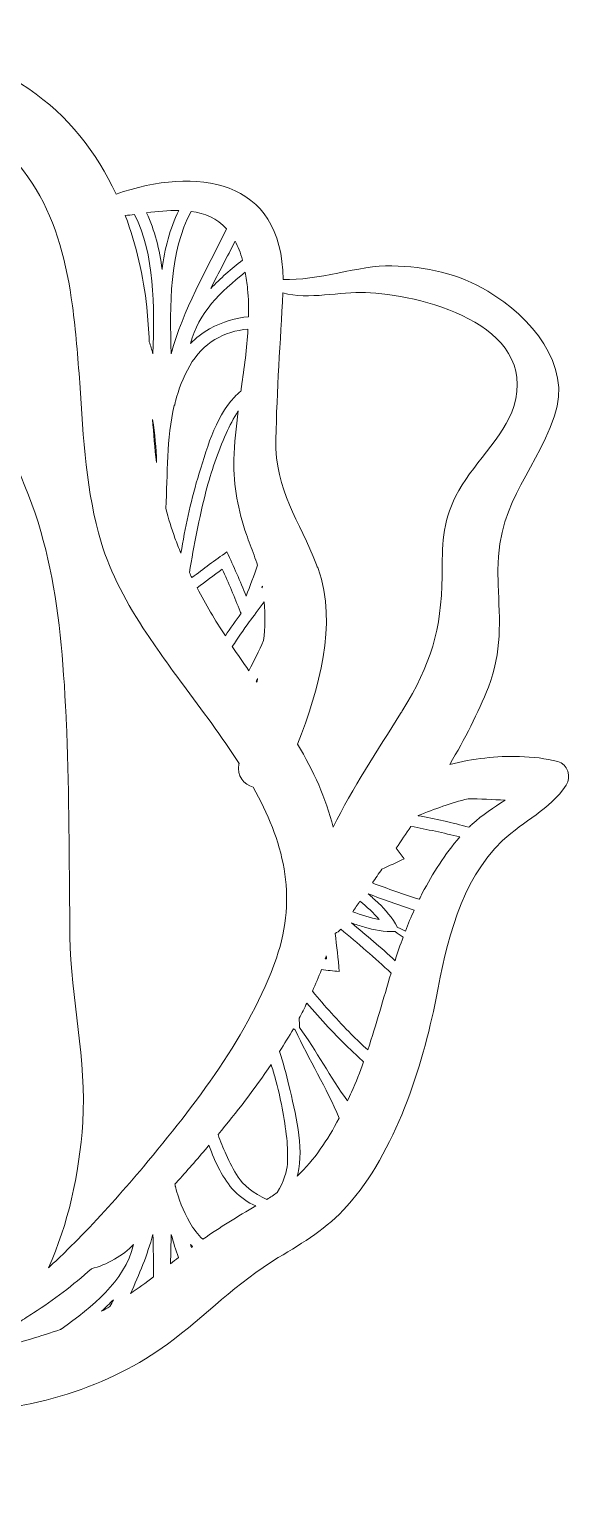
# Model space of a CAD drawing. Extents: x 28 to 2067, y -2033 to -35.
# Drawn here: x 668.9 to 782.8, y -780 to -470.2 of the extents above; entities that cross this region are included whole.
import ezdxf

# ---------------------------------------------------------------- set-up
doc = ezdxf.new("R2010")
doc.units = 0
doc.header["$MEASUREMENT"] = 0
doc.layers.add('Layer 1', color=7, linetype='Continuous', lineweight=0)

msp = doc.modelspace()

# ---------------------------------------------------------------- linework, layer by layer
at = {"layer": 'Layer 1'}
for points, knots in [([(459.39, -615.05), (458.04, -616.04), (457.53, -618.67), (458.51, -620.09), (461.51, -624.62), (466.03, -627.36), (469.39, -631.72), (475.93, -640.23), (481.07, -651.73), (483.37, -662.17), (486.99, -678.64), (482.42, -695.85), (487.46, -712.34), (491.36, -725.21), (502.06, -737.44), (511.57, -746.77), (522.51, -757.52), (539.31, -761.27), (554.2, -760.94), (555.95, -760.91), (557.17, -759.64), (557.53, -758.22), (558.18, -758.48), (558.82, -758.74), (559.49, -758.94), (559.49, -758.94), (622.99, -780), (653.32, -759.46), (668.18, -760.57), (686.25, -754.34), (697.86, -745.76), (705.89, -739.82), (712.33, -732.89), (721.07, -727.64), (726.55, -724.34), (731.22, -721.62), (735.54, -716.81), (745.59, -705.54), (751.38, -687.76), (754.18, -673.26), (756.42, -661.6), (759.16, -648.86), (768.16, -640.23), (772.66, -635.89), (777.9, -633.92), (781.47, -628.6), (782.61, -626.94), (781.86, -624.15), (779.74, -623.63), (777.21, -623.01), (774.47, -622.65), (771.67, -622.6), (766.92, -622.45), (761.93, -623.01), (757.07, -624.25), (760.2, -618.93), (763.02, -613.5), (765.16, -608.02), (768.06, -600.63), (767.56, -594.17), (767.2, -586.57), (766.43, -569.25), (774.29, -564.73), (779.04, -551.19), (782.81, -540.41), (773.98, -530.43), (765.06, -525.08), (758.93, -521.33), (752.03, -519.88), (744.9, -519.75), (738.07, -519.57), (729.21, -522.96), (722.1, -522.57), (721.94, -501.27), (703.8, -498.89), (687.05, -504.69), (682.97, -495.95), (676.94, -488.19), (668.75, -482.66), (650.35, -470.21), (624.42, -471.14), (603.23, -471.99), (596.43, -472.25), (588.86, -472.89), (581.65, -474.68), (572.08, -477.08), (563.19, -481.53), (557.76, -489.85), (551.87, -498.87), (555.36, -507.01), (561.54, -513.96), (553.5, -512.91), (545.59, -512.26), (536.8, -512.67), (527.96, -513.09), (518.97, -515.02), (510.69, -518.57), (502.06, -522.31), (494.18, -527.74), (488.03, -535.03), (475.49, -549.76), (471.98, -568.84), (486.79, -582.92), (496.12, -591.79), (506.53, -591.33), (507.18, -607.82), (507.36, -612.78), (506.43, -617.77), (507.46, -622.7), (507.52, -622.94), (507.59, -623.14), (507.7, -623.4), (500.92, -618.9), (489.94, -617.61), (483.89, -616.29), (476.6, -614.66), (466.11, -610.24), (459.39, -615.05)], [0, 0, 0, 0, 1, 1, 1, 2, 2, 2, 3, 3, 3, 4, 4, 4, 5, 5, 5, 6, 6, 6, 7, 7, 7, 8, 8, 8, 9, 9, 9, 10, 10, 10, 11, 11, 11, 12, 12, 12, 13, 13, 13, 14, 14, 14, 15, 15, 15, 16, 16, 16, 17, 17, 17, 18, 18, 18, 19, 19, 19, 20, 20, 20, 21, 21, 21, 22, 22, 22, 23, 23, 23, 24, 24, 24, 25, 25, 25, 26, 26, 26, 27, 27, 27, 28, 28, 28, 29, 29, 29, 30, 30, 30, 31, 31, 31, 32, 32, 32, 33, 33, 33, 34, 34, 34, 35, 35, 35, 36, 36, 36, 37, 37, 37, 38, 38, 38, 39, 39, 39, 39]), ([(568.41, -489.41), (572.32, -485.3), (577.92, -483.62), (583.58, -482.82), (586.97, -482.35), (590.43, -482.15), (593.56, -481.94), (598.39, -481.58), (603.64, -481.32), (609.07, -481.27), (622.9, -481.09), (637.76, -482.25), (649.42, -486.77), (669.53, -494.58), (675.47, -510.35), (677.9, -528.1), (678.62, -533.38), (679.04, -538.8), (679.43, -544.28), (680.2, -555.81), (680.82, -567.39), (683.9, -577.63), (685.89, -584.24), (689.38, -590.58), (693.46, -596.75), (695.84, -600.32), (698.4, -603.86), (700.98, -607.38), (705.09, -612.93), (709.28, -618.44), (712.87, -624.07), (712.87, -624.1), (712.87, -624.13), (712.82, -624.13), (712.38, -626.76), (713.85, -628.42), (715.82, -629.01), (722.02, -640.1), (725.28, -651.7), (720.68, -664.86), (715.1, -680.81), (703.57, -695.77), (692.79, -708.57), (689.04, -713.01), (684.96, -717.67), (680.64, -722.16), (678.13, -724.75), (675.57, -727.31), (672.89, -729.74), (676.97, -720.56), (679.32, -710.53), (680.07, -699.24), (680.92, -686.34), (677.54, -673.26), (677.38, -660.34), (677.2, -646.77), (677.28, -633.35), (676.79, -619.81), (676.74, -617.97), (676.69, -616.11), (676.58, -614.28), (675.37, -590.32), (673.12, -571.22), (659.96, -550.64), (648.33, -532.42), (632.13, -524.07), (610.98, -519.99), (600.05, -517.87), (589.04, -517.79), (578.05, -516.37), (575.62, -514.48), (573.06, -512.52), (570.82, -510.42), (564.46, -504.56), (560.5, -497.71), (568.41, -489.41)], [0, 0, 0, 0, 1, 1, 1, 2, 2, 2, 3, 3, 3, 4, 4, 4, 5, 5, 5, 6, 6, 6, 7, 7, 7, 8, 8, 8, 9, 9, 9, 10, 10, 10, 11, 11, 11, 12, 12, 12, 13, 13, 13, 14, 14, 14, 15, 15, 15, 16, 16, 16, 17, 17, 17, 18, 18, 18, 19, 19, 19, 20, 20, 20, 21, 21, 21, 22, 22, 22, 23, 23, 23, 24, 24, 24, 25, 25, 25, 25]), ([(690.92, -508.95), (695.19, -517.34), (695.1, -528.22), (694.78, -538.18), (694.55, -537.32), (694.3, -536.48), (694.03, -535.64), (693.9, -533.23), (693.74, -530.81), (693.49, -528.41), (692.81, -521.93), (691.34, -515.39), (688.99, -509.21), (689.63, -509.13), (690.28, -509.04), (690.92, -508.95)], [0, 0, 0, 0, 1, 1, 1, 2, 2, 2, 3, 3, 3, 4, 4, 4, 5, 5, 5, 5]), ([(700.2, -508.14), (698.33, -511.93), (697.26, -516.13), (696.71, -520.52), (696.17, -516.32), (695.18, -512.28), (693.46, -508.62), (695.77, -508.33), (698.04, -508.11), (700.2, -508.14)], [0, 0, 0, 0, 1, 1, 1, 2, 2, 2, 3, 3, 3, 3]), ([(710.24, -511.98), (706.03, -520.64), (701.1, -528.96), (698.63, -538.18), (698.3, -527.97), (698.2, -516.79), (702.81, -508.32), (705.67, -508.71), (708.22, -509.76), (710.24, -511.98)], [0, 0, 0, 0, 1, 1, 1, 2, 2, 2, 3, 3, 3, 3]), ([(713.58, -518.52), (711.21, -520.39), (708.93, -522.35), (706.91, -524.49), (708.58, -521.17), (710.35, -517.88), (712.03, -514.57), (712.63, -515.69), (713.15, -517.01), (713.58, -518.52)], [0, 0, 0, 0, 1, 1, 1, 2, 2, 2, 3, 3, 3, 3]), ([(714.66, -524.64), (714.84, -526.56), (714.88, -528.49), (714.84, -530.44), (712.18, -530.6), (709.44, -531.39), (706.67, -532.97), (705.13, -533.84), (703.81, -534.88), (702.67, -536.04), (704.33, -529.58), (708.94, -525.13), (714.17, -521.08), (714.37, -522.17), (714.54, -523.36), (714.66, -524.64)], [0, 0, 0, 0, 1, 1, 1, 2, 2, 2, 3, 3, 3, 4, 4, 4, 5, 5, 5, 5]), ([(722.07, -525.41), (727.4, -526.91), (734.17, -525.1), (739.37, -525.31), (750.25, -525.73), (775.84, -531.62), (770.51, -549.25), (768.55, -555.6), (761.31, -561.91), (758.36, -567.93), (755.47, -573.8), (755.49, -578.3), (755.44, -584.84), (755.37, -596.06), (753.04, -603.32), (747.2, -612.83), (747.04, -613.09), (746.91, -613.32), (746.76, -613.55), (741.85, -621.41), (736.65, -629.14), (732.62, -637.41), (731.12, -631.34), (728.46, -625.62), (725.15, -620.02), (729.57, -608.36), (733.63, -595.02), (729.44, -583.21), (729.34, -582.92), (729.21, -582.67), (729.1, -582.41), (725.59, -573.05), (720.34, -566.95), (720.57, -556.1), (720.81, -545.86), (721.51, -535.62), (722.07, -525.41)], [0, 0, 0, 0, 1, 1, 1, 2, 2, 2, 3, 3, 3, 4, 4, 4, 5, 5, 5, 6, 6, 6, 7, 7, 7, 8, 8, 8, 9, 9, 9, 10, 10, 10, 11, 11, 11, 12, 12, 12, 12]), ([(700.66, -579.98), (700.23, -578.93), (699.8, -577.88), (699.41, -576.8), (698.68, -574.79), (698.04, -572.72), (697.47, -570.58), (697.91, -563.32), (697.6, -555.95), (699.27, -548.98), (699.39, -548.81), (699.47, -548.62), (699.48, -548.37), (699.48, -548.31), (699.49, -548.25), (699.49, -548.19), (700.17, -545.63), (701.12, -543.12), (702.51, -540.7), (705.28, -535.87), (709.76, -533.39), (714.73, -533.02), (714.5, -537.05), (713.94, -541.12), (713.36, -545.19), (713.32, -545.47), (713.28, -545.74), (713.25, -546.02), (712.76, -546.4), (712.3, -546.81), (711.88, -547.25), (707.79, -551.58), (705.87, -558.74), (704.18, -564.26), (702.62, -569.4), (701.57, -574.68), (700.66, -579.98)], [0, 0, 0, 0, 1, 1, 1, 2, 2, 2, 3, 3, 3, 4, 4, 4, 5, 5, 5, 6, 6, 6, 7, 7, 7, 8, 8, 8, 9, 9, 9, 10, 10, 10, 11, 11, 11, 12, 12, 12, 12]), ([(716.73, -582.5), (715.96, -584.67), (715.17, -586.83), (714.36, -588.98), (713.09, -585.85), (711.74, -582.75), (710.31, -579.7), (710.31, -579.7), (710.31, -579.7), (710.31, -579.7), (707.82, -581.43), (705.37, -583.24), (702.96, -585.1), (702.78, -584.75), (702.61, -584.39), (702.44, -584.03), (703.41, -578.32), (704.47, -572.64), (705.92, -567.02), (706.99, -562.87), (708.44, -558.84), (710.13, -554.9), (710.85, -553.23), (711.74, -551.69), (712.7, -550.15), (712.7, -550.14), (712.7, -550.14), (712.7, -550.14), (712.26, -553.56), (711.89, -556.96), (711.79, -560.31), (711.61, -566.05), (712.69, -570.96), (714.42, -576.08), (714.89, -577.5), (715.43, -578.92), (716, -580.39), (716.27, -581.09), (716.51, -581.8), (716.73, -582.5)], [0, 0, 0, 0, 1, 1, 1, 2, 2, 2, 3, 3, 3, 4, 4, 4, 5, 5, 5, 6, 6, 6, 7, 7, 7, 8, 8, 8, 9, 9, 9, 10, 10, 10, 11, 11, 11, 12, 12, 12, 13, 13, 13, 13]), ([(695.56, -560.95), (695.16, -557.96), (694.91, -554.95), (694.73, -551.93), (695.22, -554.89), (695.43, -557.91), (695.56, -560.95)], [0, 0, 0, 0, 1, 1, 1, 2, 2, 2, 2]), ([(713.08, -592.21), (713.13, -592.35), (713.22, -592.45), (713.3, -592.56), (712.14, -594.1), (711.04, -595.69), (709.98, -597.3), (707.83, -593.99), (705.85, -590.67), (704.06, -587.26), (705.8, -585.91), (707.56, -584.59), (709.34, -583.3), (709.34, -583.3), (709.34, -583.3), (709.34, -583.3), (710.66, -586.23), (711.91, -589.2), (713.08, -592.21)], [0, 0, 0, 0, 1, 1, 1, 2, 2, 2, 3, 3, 3, 4, 4, 4, 5, 5, 5, 6, 6, 6, 6]), ([(717.78, -587.04), (717.72, -587.1), (717.67, -587.16), (717.61, -587.22), (717.66, -587.1), (717.7, -586.98), (717.74, -586.86), (717.75, -586.92), (717.77, -586.98), (717.78, -587.04)], [0, 0, 0, 0, 1, 1, 1, 2, 2, 2, 3, 3, 3, 3]), ([(718.02, -598.3), (717.05, -600.44), (716.02, -602.54), (714.9, -604.6), (713.72, -602.9), (712.56, -601.22), (711.44, -599.55), (712.58, -597.79), (713.75, -596.05), (715.01, -594.38), (715.9, -593.19), (716.96, -591.71), (718.15, -590.18), (718.35, -592.9), (718.29, -595.6), (718.02, -598.3)], [0, 0, 0, 0, 1, 1, 1, 2, 2, 2, 3, 3, 3, 4, 4, 4, 5, 5, 5, 5]), ([(716.75, -606.25), (716.69, -606.5), (716.64, -606.75), (716.59, -607.01), (716.57, -606.96), (716.52, -606.89), (716.46, -606.83), (716.45, -606.82), (716.44, -606.81), (716.44, -606.79), (716.54, -606.61), (716.64, -606.43), (716.75, -606.25)], [0, 0, 0, 0, 1, 1, 1, 2, 2, 2, 3, 3, 3, 4, 4, 4, 4]), ([(760.9, -631.43), (763.5, -631.52), (766.09, -631.58), (768.66, -631.74), (766.31, -633.32), (763.87, -634.82), (761.78, -636.74), (761.54, -636.96), (761.32, -637.19), (761.09, -637.42), (757.58, -636.44), (754.01, -635.67), (750.42, -635), (750.42, -634.99), (750.42, -634.99), (750.43, -634.98), (753.88, -633.6), (757.35, -632.35), (760.9, -631.43)], [0, 0, 0, 0, 1, 1, 1, 2, 2, 2, 3, 3, 3, 4, 4, 4, 5, 5, 5, 6, 6, 6, 6]), ([(751.31, -651.26), (751.09, -651.68), (750.89, -652.1), (750.68, -652.52), (747.37, -651.46), (744.09, -650.31), (740.83, -649.1), (741.49, -648.13), (742.16, -647.15), (742.84, -646.17), (744.39, -645.49), (745.94, -644.79), (747.48, -644.07), (746.94, -643.31), (746.39, -642.55), (745.84, -641.79), (746.87, -640.28), (747.9, -638.76), (748.92, -637.24), (752.35, -637.88), (755.77, -638.6), (759.17, -639.45), (756.04, -643.01), (753.51, -647.12), (751.31, -651.26)], [0, 0, 0, 0, 1, 1, 1, 2, 2, 2, 3, 3, 3, 4, 4, 4, 5, 5, 5, 6, 6, 6, 7, 7, 7, 8, 8, 8, 8]), ([(742.26, -656.77), (742.26, -656.77), (742.26, -656.77), (742.26, -656.77), (740.39, -656.43), (738.5, -655.82), (736.7, -655.14), (737.2, -654.4), (737.72, -653.65), (738.23, -652.9), (739.66, -654.08), (741.08, -655.38), (742.26, -656.77)], [0, 0, 0, 0, 1, 1, 1, 2, 2, 2, 3, 3, 3, 4, 4, 4, 4]), ([(747.76, -659.17), (747.21, -658.91), (746.66, -658.65), (746.11, -658.4), (745.03, -656.45), (743.56, -654.68), (742.09, -653.31), (741.39, -652.65), (740.67, -652.01), (739.95, -651.37), (743.14, -652.58), (746.35, -653.75), (749.6, -654.79), (748.94, -656.24), (748.33, -657.7), (747.76, -659.17)], [0, 0, 0, 0, 1, 1, 1, 2, 2, 2, 3, 3, 3, 4, 4, 4, 5, 5, 5, 5]), ([(739.86, -684.08), (738.68, -683.02), (737.52, -681.94), (736.41, -680.81), (733.57, -677.91), (730.88, -674.89), (728.25, -671.81), (728.93, -670.31), (729.56, -668.8), (730.14, -667.27), (731.38, -667.4), (732.63, -667.53), (733.87, -667.64), (733.65, -664.98), (733.35, -662.34), (733.01, -659.69), (733.43, -659.48), (733.83, -659.18), (734.2, -658.78), (737.8, -661.76), (741.35, -664.8), (744.76, -668.01), (743.12, -673.35), (741.65, -678.76), (739.86, -684.08)], [0, 0, 0, 0, 1, 1, 1, 2, 2, 2, 3, 3, 3, 4, 4, 4, 5, 5, 5, 6, 6, 6, 7, 7, 7, 8, 8, 8, 8]), ([(745.58, -665.39), (742.63, -662.64), (739.55, -660.03), (736.43, -657.47), (737.34, -657.78), (738.26, -658.08), (739.18, -658.36), (741.1, -658.94), (743.37, -659.33), (745.6, -659.29), (746.15, -659.69), (746.72, -660.07), (747.29, -660.45), (746.68, -662.08), (746.12, -663.73), (745.58, -665.39)], [0, 0, 0, 0, 1, 1, 1, 2, 2, 2, 3, 3, 3, 4, 4, 4, 5, 5, 5, 5]), ([(731.23, -665), (731.14, -664.99), (731.05, -664.97), (730.96, -664.97), (731.03, -664.76), (731.09, -664.56), (731.16, -664.35), (731.18, -664.57), (731.21, -664.78), (731.23, -665)], [0, 0, 0, 0, 1, 1, 1, 2, 2, 2, 3, 3, 3, 3]), ([(736.47, -692.93), (736.18, -693.56), (735.9, -694.18), (735.61, -694.8), (732.04, -689.86), (729.11, -684.34), (725.52, -679.36), (725.54, -678.73), (725.51, -678.1), (725.45, -677.47), (726.03, -676.41), (726.58, -675.34), (727.1, -674.27), (730.01, -677.68), (733.02, -681.01), (736.28, -684.06), (737.14, -684.87), (738.05, -685.73), (738.99, -686.6), (738.22, -688.73), (737.4, -690.85), (736.47, -692.93)], [0, 0, 0, 0, 1, 1, 1, 2, 2, 2, 3, 3, 3, 4, 4, 4, 5, 5, 5, 6, 6, 6, 7, 7, 7, 7]), ([(725.05, -710.54), (725.09, -710.4), (725.14, -710.26), (725.17, -710.12), (726.55, -704.33), (724.64, -697.17), (723.33, -691.54), (722.77, -689.14), (722.1, -686.77), (721.37, -684.41), (722.37, -682.84), (723.33, -681.25), (724.25, -679.64), (724.38, -679.71), (724.51, -679.8), (724.64, -679.87), (727.47, -686.16), (731.3, -692.07), (733.84, -698.4), (731.41, -703.08), (728.71, -707.06), (725.05, -710.54)], [0, 0, 0, 0, 1, 1, 1, 2, 2, 2, 3, 3, 3, 4, 4, 4, 5, 5, 5, 6, 6, 6, 7, 7, 7, 7]), ([(718.68, -715.43), (716.04, -714.29), (713.53, -712.14), (712.7, -710.79), (711.74, -709.25), (710.85, -707.7), (710.13, -706.03), (709.54, -704.65), (708.98, -703.24), (708.45, -701.83), (712.33, -697.17), (716.14, -692.26), (719.59, -687.13), (719.88, -688.09), (720.18, -689.05), (720.45, -690.03), (721.6, -694.16), (722.36, -698.37), (722.86, -702.62), (723.07, -704.43), (723.08, -706.21), (723.02, -708.03), (722.97, -709.38), (722.17, -711.85), (720.86, -713.99), (720.17, -714.48), (719.44, -714.96), (718.68, -715.43)], [0, 0, 0, 0, 1, 1, 1, 2, 2, 2, 3, 3, 3, 4, 4, 4, 5, 5, 5, 6, 6, 6, 7, 7, 7, 8, 8, 8, 9, 9, 9, 9]), ([(705.25, -723.78), (704.22, -722.78), (703.29, -721.61), (702.51, -720.24), (701.12, -717.82), (700.17, -715.31), (699.49, -712.75), (699.49, -712.69), (699.48, -712.63), (699.48, -712.57), (699.47, -712.45), (699.45, -712.33), (699.41, -712.23), (699.66, -711.96), (699.91, -711.68), (700.16, -711.41), (702.26, -709.06), (704.4, -706.61), (706.55, -704.09), (707.84, -707.66), (709.49, -711.16), (711.88, -713.68), (713.13, -715.01), (714.71, -716.07), (716.39, -716.81), (712.57, -719.03), (708.85, -721.26), (705.25, -723.78)], [0, 0, 0, 0, 1, 1, 1, 2, 2, 2, 3, 3, 3, 4, 4, 4, 5, 5, 5, 6, 6, 6, 7, 7, 7, 8, 8, 8, 9, 9, 9, 9]), ([(675.39, -742.69), (671.26, -744.13), (667.02, -745.38), (662.81, -746.46), (664.15, -744.75), (665.44, -742.95), (666.66, -741.16), (667.69, -740.54), (668.7, -739.87), (669.73, -739.22), (671.85, -737.85), (673.95, -736.43), (675.96, -734.88), (677.99, -733.32), (679.96, -731.67), (681.89, -729.96), (683.49, -729.55), (685.11, -728.9), (686.74, -727.97), (688.28, -727.09), (689.6, -726.05), (690.74, -724.89), (688.69, -732.86), (682.18, -737.76), (675.53, -742.64), (675.48, -742.65), (675.44, -742.67), (675.39, -742.69)], [0, 0, 0, 0, 1, 1, 1, 2, 2, 2, 3, 3, 3, 4, 4, 4, 5, 5, 5, 6, 6, 6, 7, 7, 7, 8, 8, 8, 9, 9, 9, 9]), ([(690.05, -735.18), (691.94, -731.15), (693.63, -727.05), (694.78, -722.76), (694.87, -725.68), (694.95, -728.68), (694.9, -731.68), (693.29, -732.9), (691.68, -734.06), (690.05, -735.18)], [0, 0, 0, 0, 1, 1, 1, 2, 2, 2, 3, 3, 3, 3]), ([(698.5, -728.9), (698.51, -726.84), (698.57, -724.78), (698.63, -722.76), (699.07, -724.4), (699.59, -726.01), (700.17, -727.6), (699.61, -728.04), (699.05, -728.47), (698.5, -728.9)], [0, 0, 0, 0, 1, 1, 1, 2, 2, 2, 3, 3, 3, 3]), ([(702.85, -725.52), (702.79, -725.31), (702.72, -725.11), (702.67, -724.89), (702.81, -725.04), (702.97, -725.18), (703.12, -725.32), (703.03, -725.38), (702.94, -725.46), (702.85, -725.52)], [0, 0, 0, 0, 1, 1, 1, 2, 2, 2, 3, 3, 3, 3]), ([(684.02, -738.87), (684.88, -738.09), (685.71, -737.28), (686.5, -736.45), (686.26, -736.93), (686.01, -737.41), (685.77, -737.89), (685.19, -738.23), (684.61, -738.56), (684.02, -738.87)], [0, 0, 0, 0, 1, 1, 1, 2, 2, 2, 3, 3, 3, 3])]:
    msp.add_open_spline(points, degree=3, knots=knots, dxfattribs=at)

doc.saveas('drawing.dxf')
